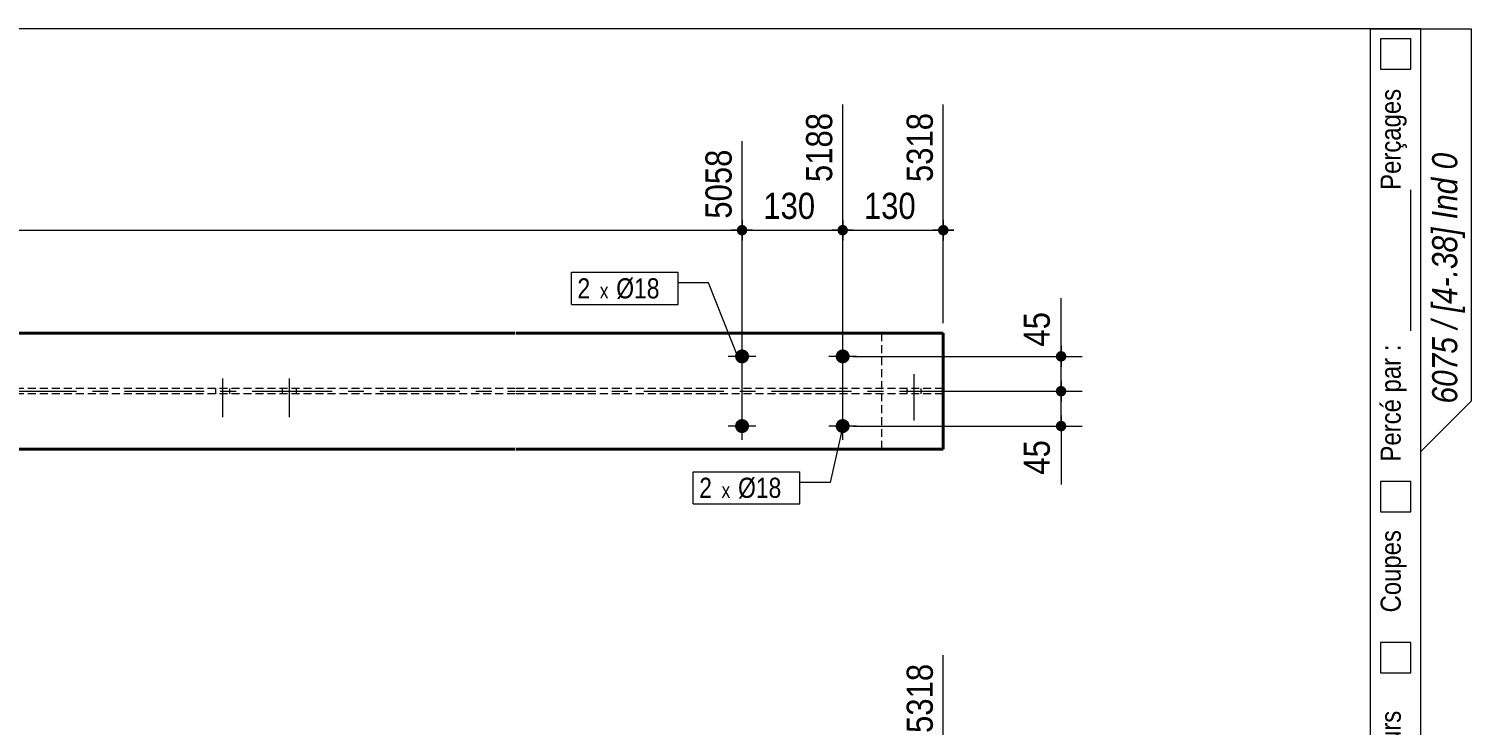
# Model space of a CAD drawing. Header units: millimetres. Extents: x 2 to 287, y 5 to 195.
# Drawn here: x 143.6 to 287, y 125.8 to 195 of the extents above; entities that cross this region are included whole.
import ezdxf

# ---------------------------------------------------------------- set-up
doc = ezdxf.new("R2010")
doc.units = ezdxf.units.MM
for name, pattern in [('AXES', [12.7, 7.9375, -1.5875, 1.5875, -1.5875]), ('CACHE2', [1.190625, 0.79375, -0.396875]), ('INTERROMPUX2', [9.525, 6.35, -3.175])]:
    doc.linetypes.add(name, pattern=pattern)
for name, color, linetype, lineweight in [('Autre type objet', 1, 'Continuous', 0), ('Axe', 1, 'Continuous', 0), ('Boulon', 7, 'Continuous', 0), ('Cache', 7, 'Continuous', 0), ('Cotation', 7, 'Continuous', 0), ('Désignation boulon', 3, 'Continuous', 0), ('Feuille dessin', 5, 'Continuous', 0), ('Piece', 2, 'Continuous', 0)]:
    doc.layers.add(name, color=color, linetype=linetype, lineweight=lineweight)
doc.styles.add('ARIAL', font='ARIAL.TTF')
doc.styles.add('ARIAL_ITALIC', font='ARIALI.TTF')
doc.styles.add('COMIC_SANS_MS', font='COMIC.TTF')

# ---------------------------------------------------------------- blocks, each defined once
blk = doc.blocks.new('*A12')
at = {"layer": 'Boulon', "linetype": 'INTERROMPUX2', "lineweight": 0}
for p, q in [((168.814127, 159.259405), (168.814127, 158.713251)), ((168.814127, 159.259405), (168.814127, 158.713251)), ((169.506435, 160.259305), (169.506435, 156.413151)), ((169.506435, 160.259305), (169.506435, 156.413151)), ((170.198742, 159.259405), (170.198742, 158.713251)), ((170.198742, 159.259405), (170.198742, 158.713251))]:
    blk.add_line(p, q, dxfattribs=at)
blk = doc.blocks.new('*A13')
at = {"layer": 'Boulon', "linetype": 'INTERROMPUX2', "lineweight": 0}
for p, q in [((162.204309, 159.259405), (162.204309, 158.713251)), ((162.204309, 159.259405), (162.204309, 158.713251)), ((162.896617, 160.259305), (162.896617, 156.413152)), ((162.896617, 160.259305), (162.896617, 156.413152)), ((163.588924, 159.259405), (163.588924, 158.713251)), ((163.588924, 159.259405), (163.588924, 158.713251))]:
    blk.add_line(p, q, dxfattribs=at)
blk = doc.blocks.new('*A16')
at = {"layer": 'Boulon'}
for points in [[(214.56, 163.14), (214.6, 163.14), (214.63, 163.13), (214.66, 163.13), (214.7, 163.12), (214.73, 163.11), (214.76, 163.1), (214.79, 163.09), (214.83, 163.07), (214.86, 163.06), (214.89, 163.04), (214.91, 163.02), (214.94, 163), (214.97, 162.98), (214.99, 162.96), (215.02, 162.94), (215.04, 162.91), (215.06, 162.89), (215.09, 162.86), (215.11, 162.83), (215.12, 162.8), (215.14, 162.77), (215.16, 162.74), (215.17, 162.71), (215.18, 162.68), (215.19, 162.65), (215.2, 162.62), (215.21, 162.58), (215.21, 162.55), (215.22, 162.52), (215.22, 162.48), (215.22, 162.45), (215.22, 162.41), (215.22, 162.38), (215.21, 162.35), (215.21, 162.31), (215.2, 162.28), (215.19, 162.25), (215.18, 162.21), (215.17, 162.18), (215.16, 162.15), (215.14, 162.12), (215.12, 162.09), (215.11, 162.06), (215.09, 162.04), (215.06, 162.01), (215.04, 161.98), (215.02, 161.96), (214.99, 161.93), (214.97, 161.91), (214.94, 161.89), (214.91, 161.87), (214.89, 161.85), (214.86, 161.84), (214.83, 161.82), (214.79, 161.81), (214.76, 161.8), (214.73, 161.79), (214.7, 161.78), (214.66, 161.77), (214.63, 161.76), (214.6, 161.76), (214.56, 161.76), (214.53, 161.76), (214.5, 161.76), (214.46, 161.76), (214.43, 161.76), (214.39, 161.77), (214.36, 161.78), (214.33, 161.79), (214.3, 161.8), (214.26, 161.81), (214.23, 161.82), (214.2, 161.84), (214.17, 161.85), (214.14, 161.87), (214.12, 161.89), (214.09, 161.91), (214.06, 161.93), (214.04, 161.96), (214.02, 161.98), (213.99, 162.01), (213.97, 162.04), (213.95, 162.06), (213.94, 162.09), (213.92, 162.12), (213.9, 162.15), (213.89, 162.18), (213.88, 162.21), (213.87, 162.25), (213.86, 162.28), (213.85, 162.31), (213.84, 162.35), (213.84, 162.38), (213.84, 162.41), (213.84, 162.45), (213.84, 162.48), (213.84, 162.52), (213.84, 162.55), (213.85, 162.58), (213.86, 162.62), (213.87, 162.65), (213.88, 162.68), (213.89, 162.71), (213.9, 162.74), (213.92, 162.77), (213.94, 162.8), (213.95, 162.83), (213.97, 162.86), (213.99, 162.89), (214.02, 162.91), (214.04, 162.94), (214.06, 162.96), (214.09, 162.98), (214.12, 163), (214.14, 163.02), (214.17, 163.04), (214.2, 163.06), (214.23, 163.07), (214.26, 163.09), (214.3, 163.1), (214.33, 163.11), (214.36, 163.12), (214.39, 163.13), (214.43, 163.13), (214.46, 163.14), (214.5, 163.14), (214.53, 163.14)], [(224.56, 163.14), (224.6, 163.14), (224.63, 163.13), (224.66, 163.13), (224.7, 163.12), (224.73, 163.11), (224.76, 163.1), (224.79, 163.09), (224.83, 163.07), (224.86, 163.06), (224.89, 163.04), (224.91, 163.02), (224.94, 163), (224.97, 162.98), (224.99, 162.96), (225.02, 162.94), (225.04, 162.91), (225.06, 162.89), (225.09, 162.86), (225.11, 162.83), (225.12, 162.8), (225.14, 162.77), (225.16, 162.74), (225.17, 162.71), (225.18, 162.68), (225.19, 162.65), (225.2, 162.62), (225.21, 162.58), (225.21, 162.55), (225.22, 162.52), (225.22, 162.48), (225.22, 162.45), (225.22, 162.41), (225.22, 162.38), (225.21, 162.35), (225.21, 162.31), (225.2, 162.28), (225.19, 162.25), (225.18, 162.21), (225.17, 162.18), (225.16, 162.15), (225.14, 162.12), (225.12, 162.09), (225.11, 162.06), (225.09, 162.04), (225.06, 162.01), (225.04, 161.98), (225.02, 161.96), (224.99, 161.93), (224.97, 161.91), (224.94, 161.89), (224.91, 161.87), (224.89, 161.85), (224.86, 161.84), (224.83, 161.82), (224.79, 161.81), (224.76, 161.8), (224.73, 161.79), (224.7, 161.78), (224.66, 161.77), (224.63, 161.76), (224.6, 161.76), (224.56, 161.76), (224.53, 161.76), (224.5, 161.76), (224.46, 161.76), (224.43, 161.76), (224.39, 161.77), (224.36, 161.78), (224.33, 161.79), (224.3, 161.8), (224.26, 161.81), (224.23, 161.82), (224.2, 161.84), (224.17, 161.85), (224.14, 161.87), (224.12, 161.89), (224.09, 161.91), (224.06, 161.93), (224.04, 161.96), (224.02, 161.98), (223.99, 162.01), (223.97, 162.04), (223.95, 162.06), (223.94, 162.09), (223.92, 162.12), (223.9, 162.15), (223.89, 162.18), (223.88, 162.21), (223.87, 162.25), (223.86, 162.28), (223.85, 162.31), (223.84, 162.35), (223.84, 162.38), (223.84, 162.41), (223.84, 162.45), (223.84, 162.48), (223.84, 162.52), (223.84, 162.55), (223.85, 162.58), (223.86, 162.62), (223.87, 162.65), (223.88, 162.68), (223.89, 162.71), (223.9, 162.74), (223.92, 162.77), (223.94, 162.8), (223.95, 162.83), (223.97, 162.86), (223.99, 162.89), (224.02, 162.91), (224.04, 162.94), (224.06, 162.96), (224.09, 162.98), (224.12, 163), (224.14, 163.02), (224.17, 163.04), (224.2, 163.06), (224.23, 163.07), (224.26, 163.09), (224.3, 163.1), (224.33, 163.11), (224.36, 163.12), (224.39, 163.13), (224.43, 163.13), (224.46, 163.14), (224.5, 163.14), (224.53, 163.14)]]:
    blk.add_hatch(color=256, dxfattribs=at).paths.add_polyline_path(points, flags=17)
at = {"layer": 'Boulon', "linetype": 'Continuous', "lineweight": 0}
for p, q in [((214.53, 161.06), (214.53, 163.83)), ((224.53, 161.06), (224.53, 163.83)), ((215.91, 162.45), (213.14, 162.45)), ((225.91, 162.45), (223.14, 162.45))]:
    blk.add_line(p, q, dxfattribs=at)
blk = doc.blocks.new('*A18')
at = {"layer": 'Boulon'}
for points in [[(214.56, 156.22), (214.6, 156.21), (214.63, 156.21), (214.66, 156.2), (214.7, 156.2), (214.73, 156.19), (214.76, 156.18), (214.79, 156.16), (214.83, 156.15), (214.86, 156.14), (214.89, 156.12), (214.91, 156.1), (214.94, 156.08), (214.97, 156.06), (214.99, 156.04), (215.02, 156.01), (215.04, 155.99), (215.06, 155.96), (215.09, 155.94), (215.11, 155.91), (215.12, 155.88), (215.14, 155.85), (215.16, 155.82), (215.17, 155.79), (215.18, 155.76), (215.19, 155.73), (215.2, 155.69), (215.21, 155.66), (215.21, 155.63), (215.22, 155.59), (215.22, 155.56), (215.22, 155.52), (215.22, 155.49), (215.22, 155.46), (215.21, 155.42), (215.21, 155.39), (215.2, 155.36), (215.19, 155.32), (215.18, 155.29), (215.17, 155.26), (215.16, 155.23), (215.14, 155.2), (215.12, 155.17), (215.11, 155.14), (215.09, 155.11), (215.06, 155.09), (215.04, 155.06), (215.02, 155.04), (214.99, 155.01), (214.97, 154.99), (214.94, 154.97), (214.91, 154.95), (214.89, 154.93), (214.86, 154.91), (214.83, 154.9), (214.79, 154.89), (214.76, 154.87), (214.73, 154.86), (214.7, 154.85), (214.66, 154.85), (214.63, 154.84), (214.6, 154.84), (214.56, 154.83), (214.53, 154.83), (214.5, 154.83), (214.46, 154.84), (214.43, 154.84), (214.39, 154.85), (214.36, 154.85), (214.33, 154.86), (214.3, 154.87), (214.26, 154.89), (214.23, 154.9), (214.2, 154.91), (214.17, 154.93), (214.14, 154.95), (214.12, 154.97), (214.09, 154.99), (214.06, 155.01), (214.04, 155.04), (214.02, 155.06), (213.99, 155.09), (213.97, 155.11), (213.95, 155.14), (213.94, 155.17), (213.92, 155.2), (213.9, 155.23), (213.89, 155.26), (213.88, 155.29), (213.87, 155.32), (213.86, 155.36), (213.85, 155.39), (213.84, 155.42), (213.84, 155.46), (213.84, 155.49), (213.84, 155.52), (213.84, 155.56), (213.84, 155.59), (213.84, 155.63), (213.85, 155.66), (213.86, 155.69), (213.87, 155.73), (213.88, 155.76), (213.89, 155.79), (213.9, 155.82), (213.92, 155.85), (213.94, 155.88), (213.95, 155.91), (213.97, 155.94), (213.99, 155.96), (214.02, 155.99), (214.04, 156.01), (214.06, 156.04), (214.09, 156.06), (214.12, 156.08), (214.14, 156.1), (214.17, 156.12), (214.2, 156.14), (214.23, 156.15), (214.26, 156.16), (214.3, 156.18), (214.33, 156.19), (214.36, 156.2), (214.39, 156.2), (214.43, 156.21), (214.46, 156.21), (214.5, 156.22), (214.53, 156.22)], [(224.56, 156.22), (224.6, 156.21), (224.63, 156.21), (224.66, 156.2), (224.7, 156.2), (224.73, 156.19), (224.76, 156.18), (224.79, 156.16), (224.83, 156.15), (224.86, 156.14), (224.89, 156.12), (224.91, 156.1), (224.94, 156.08), (224.97, 156.06), (224.99, 156.04), (225.02, 156.01), (225.04, 155.99), (225.06, 155.96), (225.09, 155.94), (225.11, 155.91), (225.12, 155.88), (225.14, 155.85), (225.16, 155.82), (225.17, 155.79), (225.18, 155.76), (225.19, 155.73), (225.2, 155.69), (225.21, 155.66), (225.21, 155.63), (225.22, 155.59), (225.22, 155.56), (225.22, 155.52), (225.22, 155.49), (225.22, 155.46), (225.21, 155.42), (225.21, 155.39), (225.2, 155.36), (225.19, 155.32), (225.18, 155.29), (225.17, 155.26), (225.16, 155.23), (225.14, 155.2), (225.12, 155.17), (225.11, 155.14), (225.09, 155.11), (225.06, 155.09), (225.04, 155.06), (225.02, 155.04), (224.99, 155.01), (224.97, 154.99), (224.94, 154.97), (224.91, 154.95), (224.89, 154.93), (224.86, 154.91), (224.83, 154.9), (224.79, 154.89), (224.76, 154.87), (224.73, 154.86), (224.7, 154.85), (224.66, 154.85), (224.63, 154.84), (224.6, 154.84), (224.56, 154.83), (224.53, 154.83), (224.5, 154.83), (224.46, 154.84), (224.43, 154.84), (224.39, 154.85), (224.36, 154.85), (224.33, 154.86), (224.3, 154.87), (224.26, 154.89), (224.23, 154.9), (224.2, 154.91), (224.17, 154.93), (224.14, 154.95), (224.12, 154.97), (224.09, 154.99), (224.06, 155.01), (224.04, 155.04), (224.02, 155.06), (223.99, 155.09), (223.97, 155.11), (223.95, 155.14), (223.94, 155.17), (223.92, 155.2), (223.9, 155.23), (223.89, 155.26), (223.88, 155.29), (223.87, 155.32), (223.86, 155.36), (223.85, 155.39), (223.84, 155.42), (223.84, 155.46), (223.84, 155.49), (223.84, 155.52), (223.84, 155.56), (223.84, 155.59), (223.84, 155.63), (223.85, 155.66), (223.86, 155.69), (223.87, 155.73), (223.88, 155.76), (223.89, 155.79), (223.9, 155.82), (223.92, 155.85), (223.94, 155.88), (223.95, 155.91), (223.97, 155.94), (223.99, 155.96), (224.02, 155.99), (224.04, 156.01), (224.06, 156.04), (224.09, 156.06), (224.12, 156.08), (224.14, 156.1), (224.17, 156.12), (224.2, 156.14), (224.23, 156.15), (224.26, 156.16), (224.3, 156.18), (224.33, 156.19), (224.36, 156.2), (224.39, 156.2), (224.43, 156.21), (224.46, 156.21), (224.5, 156.22), (224.53, 156.22)]]:
    blk.add_hatch(color=256, dxfattribs=at).paths.add_polyline_path(points, flags=17)
at = {"layer": 'Boulon', "linetype": 'Continuous', "lineweight": 0}
for p, q in [((214.53, 154.14), (214.53, 156.91)), ((224.53, 154.14), (224.53, 156.91)), ((215.91, 155.52), (213.14, 155.52)), ((225.91, 155.52), (223.14, 155.52))]:
    blk.add_line(p, q, dxfattribs=at)
blk = doc.blocks.new('*A20')
at = {"layer": 'Boulon', "linetype": 'INTERROMPUX2', "lineweight": 0}
for p, q in [((231.606682, 160.678636), (231.606682, 156.063251)), ((231.606682, 160.678636), (231.606682, 156.063251)), ((231.606682, 160.678636), (231.606682, 156.063251)), ((230.914374, 159.259405), (230.914374, 158.713251)), ((230.914374, 159.259405), (230.914374, 158.713251)), ((230.914374, 159.259405), (230.914374, 158.713251)), ((232.298989, 159.259405), (232.298989, 158.713251)), ((232.298989, 159.259405), (232.298989, 158.713251)), ((232.298989, 159.259405), (232.298989, 158.713251))]:
    blk.add_line(p, q, dxfattribs=at)
blk = doc.blocks.new('*A22')
at = {"layer": 'Axe', "color": 1, "linetype": 'AXES', "lineweight": 15}
for p, q in [((140.435078, 158.986328), (191.967973, 158.986328)), ((192.067973, 158.986328), (244.529636, 158.986328))]:
    blk.add_line(p, q, dxfattribs=at)
at = {"layer": 'Cache', "color": 7, "linetype": 'CACHE2', "lineweight": 20}
for p, q in [((228.37579, 164.755559), (228.37579, 153.217098)), ((191.967973, 159.259405), (140.435078, 159.259405)), ((234.529636, 159.259405), (192.067973, 159.259405)), ((191.967973, 158.713251), (140.435078, 158.713251)), ((234.529636, 158.713251), (192.067973, 158.713251))]:
    blk.add_line(p, q, dxfattribs=at)
at = {"layer": 'Piece', "color": 2, "linetype": 'Continuous', "lineweight": 40}
for p, q in [((191.967973, 164.755559), (140.435078, 164.755559)), ((234.529636, 164.755559), (192.067973, 164.755559)), ((234.529636, 164.755559), (234.529636, 153.217098)), ((140.435078, 153.217098), (191.967973, 153.217098)), ((192.067973, 153.217098), (234.529636, 153.217098))]:
    blk.add_line(p, q, dxfattribs=at)
blk = doc.blocks.new('*A23')
at = {"layer": 'Feuille dessin', "linetype": 'Continuous', "lineweight": 0}
for p, q in [((282, 195), (5, 195)), ((282, 5), (282, 195))]:
    blk.add_line(p, q, dxfattribs=at)
blk = doc.blocks.new('*A24')
at = {"layer": 'Autre type objet', "linetype": 'Continuous', "lineweight": 0}
for p, q in [((277, 42), (277, 195)), ((277, 195), (287, 195)), ((282, 42), (282, 195)), ((287, 195), (287, 158)), ((278, 194), (278, 191)), ((281, 194), (278, 194)), ((281, 191), (281, 194)), ((278, 191), (281, 191)), ((281, 165), (281, 179)), ((287, 158), (282, 153)), ((278, 150), (278, 147)), ((281, 150), (278, 150)), ((281, 147), (281, 150)), ((278, 147), (281, 147)), ((278, 134), (278, 131)), ((281, 134), (278, 134)), ((281, 131), (281, 134)), ((278, 131), (281, 131)), ((281, 102), (281, 115)), ((277, 42), (282, 42))]:
    blk.add_line(p, q, dxfattribs=at)
at = {"layer": 'Autre type objet', "width": 0.85}
for s, height, style, p in [('Perçages', 2, 'ARIAL', (280, 179)), ('6075 / [4-.38] Ind 0', 2.5, 'ARIAL_ITALIC', (285.619109, 157.760245)), ('Percé par :', 2, 'ARIAL', (280, 152)), ('Coupes', 2, 'ARIAL', (280, 137)), ('Longueurs', 2, 'ARIAL', (280, 116)), ('Débité par :', 2, 'ARIAL', (280, 89)), ('CONTROLE FABRICATION', 2.5, 'ARIAL', (281, 44))]:
    blk.add_text(s, height=height, rotation=90, dxfattribs=dict(at, style=style)).set_placement(p)
blk = doc.blocks.new('*A52')
at = {"layer": 'Cotation'}
for points in [[(231.58, 110.89), (231.56, 110.89), (231.53, 110.89), (231.51, 110.89), (231.48, 110.9), (231.46, 110.91), (231.43, 110.92), (231.41, 110.92), (231.38, 110.93), (231.36, 110.95), (231.34, 110.96), (231.32, 110.97), (231.3, 110.99), (231.28, 111), (231.26, 111.02), (231.24, 111.04), (231.22, 111.06), (231.2, 111.07), (231.19, 111.09), (231.17, 111.12), (231.16, 111.14), (231.15, 111.16), (231.14, 111.18), (231.13, 111.21), (231.12, 111.23), (231.11, 111.25), (231.1, 111.28), (231.1, 111.3), (231.09, 111.33), (231.09, 111.35), (231.09, 111.38), (231.09, 111.4), (231.09, 111.43), (231.09, 111.46), (231.09, 111.48), (231.1, 111.51), (231.1, 111.53), (231.11, 111.56), (231.12, 111.58), (231.13, 111.6), (231.14, 111.63), (231.15, 111.65), (231.16, 111.67), (231.17, 111.69), (231.19, 111.71), (231.2, 111.73), (231.22, 111.75), (231.24, 111.77), (231.26, 111.79), (231.28, 111.81), (231.3, 111.82), (231.32, 111.84), (231.34, 111.85), (231.36, 111.86), (231.38, 111.87), (231.41, 111.89), (231.43, 111.89), (231.46, 111.9), (231.48, 111.91), (231.51, 111.91), (231.53, 111.92), (231.56, 111.92), (231.58, 111.92), (231.61, 111.92), (231.63, 111.92), (231.66, 111.92), (231.68, 111.92), (231.71, 111.91), (231.73, 111.91), (231.76, 111.9), (231.78, 111.89), (231.81, 111.89), (231.83, 111.87), (231.85, 111.86), (231.87, 111.85), (231.9, 111.84), (231.92, 111.82), (231.94, 111.81), (231.96, 111.79), (231.97, 111.77), (231.99, 111.75), (232.01, 111.73), (232.02, 111.71), (232.04, 111.69), (232.05, 111.67), (232.07, 111.65), (232.08, 111.63), (232.09, 111.6), (232.1, 111.58), (232.1, 111.56), (232.11, 111.53), (232.12, 111.51), (232.12, 111.48), (232.12, 111.46), (232.13, 111.43), (232.13, 111.4), (232.13, 111.38), (232.12, 111.35), (232.12, 111.33), (232.12, 111.3), (232.11, 111.28), (232.1, 111.25), (232.1, 111.23), (232.09, 111.21), (232.08, 111.18), (232.07, 111.16), (232.05, 111.14), (232.04, 111.12), (232.02, 111.09), (232.01, 111.07), (231.99, 111.06), (231.97, 111.04), (231.96, 111.02), (231.94, 111), (231.92, 110.99), (231.9, 110.97), (231.87, 110.96), (231.85, 110.95), (231.83, 110.93), (231.81, 110.92), (231.78, 110.92), (231.76, 110.91), (231.73, 110.9), (231.71, 110.89), (231.68, 110.89), (231.66, 110.89), (231.63, 110.89), (231.61, 110.88)], [(234.5, 110.89), (234.48, 110.89), (234.45, 110.89), (234.43, 110.89), (234.4, 110.9), (234.38, 110.91), (234.35, 110.92), (234.33, 110.92), (234.31, 110.93), (234.28, 110.95), (234.26, 110.96), (234.24, 110.97), (234.22, 110.99), (234.2, 111), (234.18, 111.02), (234.16, 111.04), (234.14, 111.06), (234.13, 111.07), (234.11, 111.09), (234.1, 111.12), (234.08, 111.14), (234.07, 111.16), (234.06, 111.18), (234.05, 111.21), (234.04, 111.23), (234.03, 111.25), (234.03, 111.28), (234.02, 111.3), (234.02, 111.33), (234.01, 111.35), (234.01, 111.38), (234.01, 111.4), (234.01, 111.43), (234.01, 111.46), (234.02, 111.48), (234.02, 111.51), (234.03, 111.53), (234.03, 111.56), (234.04, 111.58), (234.05, 111.6), (234.06, 111.63), (234.07, 111.65), (234.08, 111.67), (234.1, 111.69), (234.11, 111.71), (234.13, 111.73), (234.14, 111.75), (234.16, 111.77), (234.18, 111.79), (234.2, 111.81), (234.22, 111.82), (234.24, 111.84), (234.26, 111.85), (234.28, 111.86), (234.31, 111.87), (234.33, 111.89), (234.35, 111.89), (234.38, 111.9), (234.4, 111.91), (234.43, 111.91), (234.45, 111.92), (234.48, 111.92), (234.5, 111.92), (234.53, 111.92), (234.56, 111.92), (234.58, 111.92), (234.61, 111.92), (234.63, 111.91), (234.66, 111.91), (234.68, 111.9), (234.7, 111.89), (234.73, 111.89), (234.75, 111.87), (234.77, 111.86), (234.8, 111.85), (234.82, 111.84), (234.84, 111.82), (234.86, 111.81), (234.88, 111.79), (234.9, 111.77), (234.91, 111.75), (234.93, 111.73), (234.95, 111.71), (234.96, 111.69), (234.98, 111.67), (234.99, 111.65), (235, 111.63), (235.01, 111.6), (235.02, 111.58), (235.03, 111.56), (235.03, 111.53), (235.04, 111.51), (235.04, 111.48), (235.05, 111.46), (235.05, 111.43), (235.05, 111.4), (235.05, 111.38), (235.05, 111.35), (235.04, 111.33), (235.04, 111.3), (235.03, 111.28), (235.03, 111.25), (235.02, 111.23), (235.01, 111.21), (235, 111.18), (234.99, 111.16), (234.98, 111.14), (234.96, 111.12), (234.95, 111.09), (234.93, 111.07), (234.91, 111.06), (234.9, 111.04), (234.88, 111.02), (234.86, 111), (234.84, 110.99), (234.82, 110.97), (234.8, 110.96), (234.77, 110.95), (234.75, 110.93), (234.73, 110.92), (234.7, 110.92), (234.68, 110.91), (234.66, 110.9), (234.63, 110.89), (234.61, 110.89), (234.58, 110.89), (234.56, 110.89), (234.53, 110.88)]]:
    blk.add_hatch(color=256, dxfattribs=at).paths.add_polyline_path(points, flags=17)
at = {"layer": 'Cotation', "linetype": 'Continuous', "lineweight": 0}
for p, q in [((234.53, 92.93), (234.53, 132.74)), ((231.61, 105.52), (231.61, 123.9)), ((231.61, 112.44), (231.61, 110.36)), ((234.53, 112.44), (234.53, 110.36)), ((232.65, 111.4), (230.57, 111.4)), ((231.61, 111.4), (230.57, 111.4)), ((231.61, 111.4), (234.53, 111.4)), ((235.57, 111.4), (233.49, 111.4)), ((234.53, 111.4), (235.57, 111.4)), ((231.61, 90.24), (231.61, 101.88))]:
    blk.add_line(p, q, dxfattribs=at)
at = {"layer": 'Cotation'}
for p in [(231.61, 111.4), (234.53, 111.4)]:
    blk.add_point(p, dxfattribs=at)
at = {"layer": 'Cotation', "style": 'ARIAL', "width": 0.85}
blk.add_text('5318', height=2.6, rotation=90.0002, dxfattribs=at).set_placement((233.49, 125.02))
blk.add_text('38', height=2.6, dxfattribs=at).set_placement((231.14, 112.52))
blk = doc.blocks.new('*A62')
at = {"layer": 'Cotation'}
for points in [[(246.21, 158.47), (246.19, 158.47), (246.16, 158.47), (246.14, 158.48), (246.11, 158.48), (246.09, 158.49), (246.06, 158.5), (246.04, 158.51), (246.02, 158.52), (245.99, 158.53), (245.97, 158.54), (245.95, 158.55), (245.93, 158.57), (245.91, 158.58), (245.89, 158.6), (245.87, 158.62), (245.85, 158.64), (245.84, 158.66), (245.82, 158.68), (245.81, 158.7), (245.79, 158.72), (245.78, 158.74), (245.77, 158.76), (245.76, 158.79), (245.75, 158.81), (245.74, 158.84), (245.74, 158.86), (245.73, 158.88), (245.73, 158.91), (245.72, 158.94), (245.72, 158.96), (245.72, 158.99), (245.72, 159.01), (245.72, 159.04), (245.73, 159.06), (245.73, 159.09), (245.74, 159.11), (245.74, 159.14), (245.75, 159.16), (245.76, 159.19), (245.77, 159.21), (245.78, 159.23), (245.79, 159.25), (245.81, 159.28), (245.82, 159.3), (245.84, 159.32), (245.85, 159.34), (245.87, 159.35), (245.89, 159.37), (245.91, 159.39), (245.93, 159.4), (245.95, 159.42), (245.97, 159.43), (245.99, 159.44), (246.02, 159.46), (246.04, 159.47), (246.06, 159.48), (246.09, 159.48), (246.11, 159.49), (246.14, 159.5), (246.16, 159.5), (246.19, 159.5), (246.21, 159.51), (246.24, 159.51), (246.27, 159.51), (246.29, 159.5), (246.32, 159.5), (246.34, 159.5), (246.37, 159.49), (246.39, 159.48), (246.42, 159.48), (246.44, 159.47), (246.46, 159.46), (246.49, 159.44), (246.51, 159.43), (246.53, 159.42), (246.55, 159.4), (246.57, 159.39), (246.59, 159.37), (246.61, 159.35), (246.63, 159.34), (246.64, 159.32), (246.66, 159.3), (246.67, 159.28), (246.69, 159.25), (246.7, 159.23), (246.71, 159.21), (246.72, 159.19), (246.73, 159.16), (246.74, 159.14), (246.74, 159.11), (246.75, 159.09), (246.75, 159.06), (246.76, 159.04), (246.76, 159.01), (246.76, 158.99), (246.76, 158.96), (246.76, 158.94), (246.75, 158.91), (246.75, 158.88), (246.74, 158.86), (246.74, 158.84), (246.73, 158.81), (246.72, 158.79), (246.71, 158.76), (246.7, 158.74), (246.69, 158.72), (246.67, 158.7), (246.66, 158.68), (246.64, 158.66), (246.63, 158.64), (246.61, 158.62), (246.59, 158.6), (246.57, 158.58), (246.55, 158.57), (246.53, 158.55), (246.51, 158.54), (246.49, 158.53), (246.46, 158.52), (246.44, 158.51), (246.42, 158.5), (246.39, 158.49), (246.37, 158.48), (246.34, 158.48), (246.32, 158.47), (246.29, 158.47), (246.27, 158.47), (246.24, 158.47)], [(246.21, 155.01), (246.19, 155.01), (246.16, 155.01), (246.14, 155.01), (246.11, 155.02), (246.09, 155.03), (246.06, 155.04), (246.04, 155.04), (246.02, 155.05), (245.99, 155.07), (245.97, 155.08), (245.95, 155.09), (245.93, 155.11), (245.91, 155.12), (245.89, 155.14), (245.87, 155.16), (245.85, 155.18), (245.84, 155.19), (245.82, 155.22), (245.81, 155.24), (245.79, 155.26), (245.78, 155.28), (245.77, 155.3), (245.76, 155.33), (245.75, 155.35), (245.74, 155.37), (245.74, 155.4), (245.73, 155.42), (245.73, 155.45), (245.72, 155.47), (245.72, 155.5), (245.72, 155.52), (245.72, 155.55), (245.72, 155.58), (245.73, 155.6), (245.73, 155.63), (245.74, 155.65), (245.74, 155.68), (245.75, 155.7), (245.76, 155.72), (245.77, 155.75), (245.78, 155.77), (245.79, 155.79), (245.81, 155.81), (245.82, 155.83), (245.84, 155.85), (245.85, 155.87), (245.87, 155.89), (245.89, 155.91), (245.91, 155.93), (245.93, 155.94), (245.95, 155.96), (245.97, 155.97), (245.99, 155.98), (246.02, 155.99), (246.04, 156.01), (246.06, 156.01), (246.09, 156.02), (246.11, 156.03), (246.14, 156.03), (246.16, 156.04), (246.19, 156.04), (246.21, 156.04), (246.24, 156.04), (246.27, 156.04), (246.29, 156.04), (246.32, 156.04), (246.34, 156.03), (246.37, 156.03), (246.39, 156.02), (246.42, 156.01), (246.44, 156.01), (246.46, 155.99), (246.49, 155.98), (246.51, 155.97), (246.53, 155.96), (246.55, 155.94), (246.57, 155.93), (246.59, 155.91), (246.61, 155.89), (246.63, 155.87), (246.64, 155.85), (246.66, 155.83), (246.67, 155.81), (246.69, 155.79), (246.7, 155.77), (246.71, 155.75), (246.72, 155.72), (246.73, 155.7), (246.74, 155.68), (246.74, 155.65), (246.75, 155.63), (246.75, 155.6), (246.76, 155.58), (246.76, 155.55), (246.76, 155.52), (246.76, 155.5), (246.76, 155.47), (246.75, 155.45), (246.75, 155.42), (246.74, 155.4), (246.74, 155.37), (246.73, 155.35), (246.72, 155.33), (246.71, 155.3), (246.7, 155.28), (246.69, 155.26), (246.67, 155.24), (246.66, 155.22), (246.64, 155.19), (246.63, 155.18), (246.61, 155.16), (246.59, 155.14), (246.57, 155.12), (246.55, 155.11), (246.53, 155.09), (246.51, 155.08), (246.49, 155.07), (246.46, 155.05), (246.44, 155.04), (246.42, 155.04), (246.39, 155.03), (246.37, 155.02), (246.34, 155.01), (246.32, 155.01), (246.29, 155.01), (246.27, 155.01), (246.24, 155)]]:
    blk.add_hatch(color=256, dxfattribs=at).paths.add_polyline_path(points, flags=17)
at = {"layer": 'Cotation', "linetype": 'Continuous', "lineweight": 0}
for p, q in [((246.24, 160.03), (246.24, 157.95)), ((246.24, 158.99), (246.24, 160.03)), ((235.53, 158.99), (248.32, 158.99)), ((245.2, 158.99), (247.28, 158.99)), ((246.24, 155.52), (246.24, 158.99)), ((246.24, 156.56), (246.24, 154.48)), ((225.53, 155.52), (248.32, 155.52)), ((245.2, 155.52), (247.28, 155.52)), ((246.24, 155.52), (246.24, 149.72)), ((246.24, 155.52), (246.24, 149.72))]:
    blk.add_line(p, q, dxfattribs=at)
at = {"layer": 'Cotation'}
for p in [(246.24, 158.99), (246.24, 155.52)]:
    blk.add_point(p, dxfattribs=at)
at = {"layer": 'Cotation', "style": 'ARIAL', "width": 0.85}
blk.add_text('45', height=2.6, rotation=90.0002, dxfattribs=at).set_placement((245.12, 150.69))
blk = doc.blocks.new('*A63')
at = {"layer": 'Cotation'}
for points in [[(246.21, 161.93), (246.19, 161.93), (246.16, 161.93), (246.14, 161.94), (246.11, 161.94), (246.09, 161.95), (246.06, 161.96), (246.04, 161.97), (246.02, 161.98), (245.99, 161.99), (245.97, 162), (245.95, 162.02), (245.93, 162.03), (245.91, 162.05), (245.89, 162.06), (245.87, 162.08), (245.85, 162.1), (245.84, 162.12), (245.82, 162.14), (245.81, 162.16), (245.79, 162.18), (245.78, 162.2), (245.77, 162.23), (245.76, 162.25), (245.75, 162.27), (245.74, 162.3), (245.74, 162.32), (245.73, 162.35), (245.73, 162.37), (245.72, 162.4), (245.72, 162.42), (245.72, 162.45), (245.72, 162.47), (245.72, 162.5), (245.73, 162.52), (245.73, 162.55), (245.74, 162.57), (245.74, 162.6), (245.75, 162.62), (245.76, 162.65), (245.77, 162.67), (245.78, 162.69), (245.79, 162.72), (245.81, 162.74), (245.82, 162.76), (245.84, 162.78), (245.85, 162.8), (245.87, 162.82), (245.89, 162.83), (245.91, 162.85), (245.93, 162.87), (245.95, 162.88), (245.97, 162.89), (245.99, 162.91), (246.02, 162.92), (246.04, 162.93), (246.06, 162.94), (246.09, 162.95), (246.11, 162.95), (246.14, 162.96), (246.16, 162.96), (246.19, 162.97), (246.21, 162.97), (246.24, 162.97), (246.27, 162.97), (246.29, 162.97), (246.32, 162.96), (246.34, 162.96), (246.37, 162.95), (246.39, 162.95), (246.42, 162.94), (246.44, 162.93), (246.46, 162.92), (246.49, 162.91), (246.51, 162.89), (246.53, 162.88), (246.55, 162.87), (246.57, 162.85), (246.59, 162.83), (246.61, 162.82), (246.63, 162.8), (246.64, 162.78), (246.66, 162.76), (246.67, 162.74), (246.69, 162.72), (246.7, 162.69), (246.71, 162.67), (246.72, 162.65), (246.73, 162.62), (246.74, 162.6), (246.74, 162.57), (246.75, 162.55), (246.75, 162.52), (246.76, 162.5), (246.76, 162.47), (246.76, 162.45), (246.76, 162.42), (246.76, 162.4), (246.75, 162.37), (246.75, 162.35), (246.74, 162.32), (246.74, 162.3), (246.73, 162.27), (246.72, 162.25), (246.71, 162.23), (246.7, 162.2), (246.69, 162.18), (246.67, 162.16), (246.66, 162.14), (246.64, 162.12), (246.63, 162.1), (246.61, 162.08), (246.59, 162.06), (246.57, 162.05), (246.55, 162.03), (246.53, 162.02), (246.51, 162), (246.49, 161.99), (246.46, 161.98), (246.44, 161.97), (246.42, 161.96), (246.39, 161.95), (246.37, 161.94), (246.34, 161.94), (246.32, 161.93), (246.29, 161.93), (246.27, 161.93), (246.24, 161.93)], [(246.21, 158.47), (246.19, 158.47), (246.16, 158.47), (246.14, 158.48), (246.11, 158.48), (246.09, 158.49), (246.06, 158.5), (246.04, 158.51), (246.02, 158.52), (245.99, 158.53), (245.97, 158.54), (245.95, 158.55), (245.93, 158.57), (245.91, 158.58), (245.89, 158.6), (245.87, 158.62), (245.85, 158.64), (245.84, 158.66), (245.82, 158.68), (245.81, 158.7), (245.79, 158.72), (245.78, 158.74), (245.77, 158.76), (245.76, 158.79), (245.75, 158.81), (245.74, 158.84), (245.74, 158.86), (245.73, 158.88), (245.73, 158.91), (245.72, 158.94), (245.72, 158.96), (245.72, 158.99), (245.72, 159.01), (245.72, 159.04), (245.73, 159.06), (245.73, 159.09), (245.74, 159.11), (245.74, 159.14), (245.75, 159.16), (245.76, 159.19), (245.77, 159.21), (245.78, 159.23), (245.79, 159.25), (245.81, 159.28), (245.82, 159.3), (245.84, 159.32), (245.85, 159.34), (245.87, 159.35), (245.89, 159.37), (245.91, 159.39), (245.93, 159.4), (245.95, 159.42), (245.97, 159.43), (245.99, 159.44), (246.02, 159.46), (246.04, 159.47), (246.06, 159.48), (246.09, 159.48), (246.11, 159.49), (246.14, 159.5), (246.16, 159.5), (246.19, 159.5), (246.21, 159.51), (246.24, 159.51), (246.27, 159.51), (246.29, 159.5), (246.32, 159.5), (246.34, 159.5), (246.37, 159.49), (246.39, 159.48), (246.42, 159.48), (246.44, 159.47), (246.46, 159.46), (246.49, 159.44), (246.51, 159.43), (246.53, 159.42), (246.55, 159.4), (246.57, 159.39), (246.59, 159.37), (246.61, 159.35), (246.63, 159.34), (246.64, 159.32), (246.66, 159.3), (246.67, 159.28), (246.69, 159.25), (246.7, 159.23), (246.71, 159.21), (246.72, 159.19), (246.73, 159.16), (246.74, 159.14), (246.74, 159.11), (246.75, 159.09), (246.75, 159.06), (246.76, 159.04), (246.76, 159.01), (246.76, 158.99), (246.76, 158.96), (246.76, 158.94), (246.75, 158.91), (246.75, 158.88), (246.74, 158.86), (246.74, 158.84), (246.73, 158.81), (246.72, 158.79), (246.71, 158.76), (246.7, 158.74), (246.69, 158.72), (246.67, 158.7), (246.66, 158.68), (246.64, 158.66), (246.63, 158.64), (246.61, 158.62), (246.59, 158.6), (246.57, 158.58), (246.55, 158.57), (246.53, 158.55), (246.51, 158.54), (246.49, 158.53), (246.46, 158.52), (246.44, 158.51), (246.42, 158.5), (246.39, 158.49), (246.37, 158.48), (246.34, 158.48), (246.32, 158.47), (246.29, 158.47), (246.27, 158.47), (246.24, 158.47)]]:
    blk.add_hatch(color=256, dxfattribs=at).paths.add_polyline_path(points, flags=17)
at = {"layer": 'Cotation', "linetype": 'Continuous', "lineweight": 0}
for p, q in [((246.24, 162.45), (246.24, 168.25)), ((246.24, 162.45), (246.24, 168.25)), ((246.24, 163.49), (246.24, 161.41)), ((225.53, 162.45), (248.32, 162.45)), ((245.2, 162.45), (247.28, 162.45)), ((246.24, 158.99), (246.24, 162.45)), ((246.24, 160.03), (246.24, 157.95)), ((235.53, 158.99), (248.32, 158.99)), ((245.2, 158.99), (247.28, 158.99)), ((246.24, 158.99), (246.24, 157.95))]:
    blk.add_line(p, q, dxfattribs=at)
at = {"layer": 'Cotation'}
for p in [(246.24, 162.45), (246.24, 158.99)]:
    blk.add_point(p, dxfattribs=at)
at = {"layer": 'Cotation', "style": 'ARIAL', "width": 0.85}
blk.add_text('45', height=2.6, rotation=90.0002, dxfattribs=at).set_placement((245.12, 163.42))
blk = doc.blocks.new('*A66')
at = {"layer": 'Cotation'}
blk.add_hatch(color=256, dxfattribs=at).paths.add_polyline_path([(214.5, 174.47), (214.48, 174.47), (214.45, 174.47), (214.43, 174.48), (214.4, 174.48), (214.38, 174.49), (214.35, 174.5), (214.33, 174.51), (214.31, 174.52), (214.28, 174.53), (214.26, 174.54), (214.24, 174.55), (214.22, 174.57), (214.2, 174.58), (214.18, 174.6), (214.16, 174.62), (214.14, 174.64), (214.13, 174.66), (214.11, 174.68), (214.1, 174.7), (214.08, 174.72), (214.07, 174.74), (214.06, 174.76), (214.05, 174.79), (214.04, 174.81), (214.03, 174.84), (214.03, 174.86), (214.02, 174.88), (214.02, 174.91), (214.01, 174.94), (214.01, 174.96), (214.01, 174.99), (214.01, 175.01), (214.01, 175.04), (214.02, 175.06), (214.02, 175.09), (214.03, 175.11), (214.03, 175.14), (214.04, 175.16), (214.05, 175.19), (214.06, 175.21), (214.07, 175.23), (214.08, 175.25), (214.1, 175.28), (214.11, 175.3), (214.13, 175.32), (214.14, 175.34), (214.16, 175.35), (214.18, 175.37), (214.2, 175.39), (214.22, 175.4), (214.24, 175.42), (214.26, 175.43), (214.28, 175.44), (214.31, 175.46), (214.33, 175.47), (214.35, 175.48), (214.38, 175.48), (214.4, 175.49), (214.43, 175.5), (214.45, 175.5), (214.48, 175.5), (214.5, 175.51), (214.53, 175.51), (214.56, 175.51), (214.58, 175.5), (214.61, 175.5), (214.63, 175.5), (214.66, 175.49), (214.68, 175.48), (214.7, 175.48), (214.73, 175.47), (214.75, 175.46), (214.77, 175.44), (214.8, 175.43), (214.82, 175.42), (214.84, 175.4), (214.86, 175.39), (214.88, 175.37), (214.9, 175.35), (214.91, 175.34), (214.93, 175.32), (214.95, 175.3), (214.96, 175.28), (214.98, 175.25), (214.99, 175.23), (215, 175.21), (215.01, 175.19), (215.02, 175.16), (215.03, 175.14), (215.03, 175.11), (215.04, 175.09), (215.04, 175.06), (215.05, 175.04), (215.05, 175.01), (215.05, 174.99), (215.05, 174.96), (215.05, 174.94), (215.04, 174.91), (215.04, 174.88), (215.03, 174.86), (215.03, 174.84), (215.02, 174.81), (215.01, 174.79), (215, 174.76), (214.99, 174.74), (214.98, 174.72), (214.96, 174.7), (214.95, 174.68), (214.93, 174.66), (214.91, 174.64), (214.9, 174.62), (214.88, 174.6), (214.86, 174.58), (214.84, 174.57), (214.82, 174.55), (214.8, 174.54), (214.77, 174.53), (214.75, 174.52), (214.73, 174.51), (214.7, 174.5), (214.68, 174.49), (214.66, 174.48), (214.63, 174.48), (214.61, 174.47), (214.58, 174.47), (214.56, 174.47), (214.53, 174.47)], flags=17)
at = {"layer": 'Cotation', "linetype": 'Continuous', "lineweight": 0}
for p, q in [((214.53, 156.52), (214.53, 183.84)), ((66.24, 174.99), (214.53, 174.99)), ((215.57, 174.99), (213.49, 174.99)), ((214.53, 176.03), (214.53, 173.95)), ((214.53, 174.99), (215.57, 174.99))]:
    blk.add_line(p, q, dxfattribs=at)
at = {"layer": 'Cotation'}
blk.add_point((214.53, 174.99), dxfattribs=at)
at = {"layer": 'Cotation', "style": 'ARIAL', "width": 0.85}
blk.add_text('5058', height=2.6, rotation=90.0002, dxfattribs=at).set_placement((213.49, 176.13))
blk = doc.blocks.new('*A67')
at = {"layer": 'Cotation'}
for points in [[(214.5, 174.47), (214.48, 174.47), (214.45, 174.47), (214.43, 174.48), (214.4, 174.48), (214.38, 174.49), (214.35, 174.5), (214.33, 174.51), (214.31, 174.52), (214.28, 174.53), (214.26, 174.54), (214.24, 174.55), (214.22, 174.57), (214.2, 174.58), (214.18, 174.6), (214.16, 174.62), (214.14, 174.64), (214.13, 174.66), (214.11, 174.68), (214.1, 174.7), (214.08, 174.72), (214.07, 174.74), (214.06, 174.76), (214.05, 174.79), (214.04, 174.81), (214.03, 174.84), (214.03, 174.86), (214.02, 174.88), (214.02, 174.91), (214.01, 174.94), (214.01, 174.96), (214.01, 174.99), (214.01, 175.01), (214.01, 175.04), (214.02, 175.06), (214.02, 175.09), (214.03, 175.11), (214.03, 175.14), (214.04, 175.16), (214.05, 175.19), (214.06, 175.21), (214.07, 175.23), (214.08, 175.25), (214.1, 175.28), (214.11, 175.3), (214.13, 175.32), (214.14, 175.34), (214.16, 175.35), (214.18, 175.37), (214.2, 175.39), (214.22, 175.4), (214.24, 175.42), (214.26, 175.43), (214.28, 175.44), (214.31, 175.46), (214.33, 175.47), (214.35, 175.48), (214.38, 175.48), (214.4, 175.49), (214.43, 175.5), (214.45, 175.5), (214.48, 175.5), (214.5, 175.51), (214.53, 175.51), (214.56, 175.51), (214.58, 175.5), (214.61, 175.5), (214.63, 175.5), (214.66, 175.49), (214.68, 175.48), (214.7, 175.48), (214.73, 175.47), (214.75, 175.46), (214.77, 175.44), (214.8, 175.43), (214.82, 175.42), (214.84, 175.4), (214.86, 175.39), (214.88, 175.37), (214.9, 175.35), (214.91, 175.34), (214.93, 175.32), (214.95, 175.3), (214.96, 175.28), (214.98, 175.25), (214.99, 175.23), (215, 175.21), (215.01, 175.19), (215.02, 175.16), (215.03, 175.14), (215.03, 175.11), (215.04, 175.09), (215.04, 175.06), (215.05, 175.04), (215.05, 175.01), (215.05, 174.99), (215.05, 174.96), (215.05, 174.94), (215.04, 174.91), (215.04, 174.88), (215.03, 174.86), (215.03, 174.84), (215.02, 174.81), (215.01, 174.79), (215, 174.76), (214.99, 174.74), (214.98, 174.72), (214.96, 174.7), (214.95, 174.68), (214.93, 174.66), (214.91, 174.64), (214.9, 174.62), (214.88, 174.6), (214.86, 174.58), (214.84, 174.57), (214.82, 174.55), (214.8, 174.54), (214.77, 174.53), (214.75, 174.52), (214.73, 174.51), (214.7, 174.5), (214.68, 174.49), (214.66, 174.48), (214.63, 174.48), (214.61, 174.47), (214.58, 174.47), (214.56, 174.47), (214.53, 174.47)], [(224.5, 174.47), (224.48, 174.47), (224.45, 174.47), (224.43, 174.48), (224.4, 174.48), (224.38, 174.49), (224.35, 174.5), (224.33, 174.51), (224.31, 174.52), (224.28, 174.53), (224.26, 174.54), (224.24, 174.55), (224.22, 174.57), (224.2, 174.58), (224.18, 174.6), (224.16, 174.62), (224.14, 174.64), (224.13, 174.66), (224.11, 174.68), (224.1, 174.7), (224.08, 174.72), (224.07, 174.74), (224.06, 174.76), (224.05, 174.79), (224.04, 174.81), (224.03, 174.84), (224.03, 174.86), (224.02, 174.88), (224.02, 174.91), (224.01, 174.94), (224.01, 174.96), (224.01, 174.99), (224.01, 175.01), (224.01, 175.04), (224.02, 175.06), (224.02, 175.09), (224.03, 175.11), (224.03, 175.14), (224.04, 175.16), (224.05, 175.19), (224.06, 175.21), (224.07, 175.23), (224.08, 175.25), (224.1, 175.28), (224.11, 175.3), (224.13, 175.32), (224.14, 175.34), (224.16, 175.35), (224.18, 175.37), (224.2, 175.39), (224.22, 175.4), (224.24, 175.42), (224.26, 175.43), (224.28, 175.44), (224.31, 175.46), (224.33, 175.47), (224.35, 175.48), (224.38, 175.48), (224.4, 175.49), (224.43, 175.5), (224.45, 175.5), (224.48, 175.5), (224.5, 175.51), (224.53, 175.51), (224.56, 175.51), (224.58, 175.5), (224.61, 175.5), (224.63, 175.5), (224.66, 175.49), (224.68, 175.48), (224.7, 175.48), (224.73, 175.47), (224.75, 175.46), (224.77, 175.44), (224.8, 175.43), (224.82, 175.42), (224.84, 175.4), (224.86, 175.39), (224.88, 175.37), (224.9, 175.35), (224.91, 175.34), (224.93, 175.32), (224.95, 175.3), (224.96, 175.28), (224.98, 175.25), (224.99, 175.23), (225, 175.21), (225.01, 175.19), (225.02, 175.16), (225.03, 175.14), (225.03, 175.11), (225.04, 175.09), (225.04, 175.06), (225.05, 175.04), (225.05, 175.01), (225.05, 174.99), (225.05, 174.96), (225.05, 174.94), (225.04, 174.91), (225.04, 174.88), (225.03, 174.86), (225.03, 174.84), (225.02, 174.81), (225.01, 174.79), (225, 174.76), (224.99, 174.74), (224.98, 174.72), (224.96, 174.7), (224.95, 174.68), (224.93, 174.66), (224.91, 174.64), (224.9, 174.62), (224.88, 174.6), (224.86, 174.58), (224.84, 174.57), (224.82, 174.55), (224.8, 174.54), (224.77, 174.53), (224.75, 174.52), (224.73, 174.51), (224.7, 174.5), (224.68, 174.49), (224.66, 174.48), (224.63, 174.48), (224.61, 174.47), (224.58, 174.47), (224.56, 174.47), (224.53, 174.47)]]:
    blk.add_hatch(color=256, dxfattribs=at).paths.add_polyline_path(points, flags=17)
at = {"layer": 'Cotation', "linetype": 'Continuous', "lineweight": 0}
for p, q in [((224.53, 156.52), (224.53, 187.48)), ((214.53, 156.52), (214.53, 183.84)), ((215.57, 174.99), (213.49, 174.99)), ((214.53, 174.99), (213.49, 174.99)), ((214.53, 176.03), (214.53, 173.95)), ((214.53, 174.99), (224.53, 174.99)), ((225.57, 174.99), (223.49, 174.99)), ((224.53, 176.03), (224.53, 173.95)), ((224.53, 174.99), (225.57, 174.99))]:
    blk.add_line(p, q, dxfattribs=at)
at = {"layer": 'Cotation'}
for p in [(214.53, 174.99), (224.53, 174.99)]:
    blk.add_point(p, dxfattribs=at)
at = {"layer": 'Cotation', "style": 'ARIAL', "width": 0.85}
blk.add_text('5188', height=2.6, rotation=90.0002, dxfattribs=at).set_placement((223.49, 179.77))
blk.add_text('130', height=2.6, dxfattribs=at).set_placement((216.64, 176.11))
blk = doc.blocks.new('*A68')
at = {"layer": 'Cotation'}
for points in [[(224.5, 174.47), (224.48, 174.47), (224.45, 174.47), (224.43, 174.48), (224.4, 174.48), (224.38, 174.49), (224.35, 174.5), (224.33, 174.51), (224.31, 174.52), (224.28, 174.53), (224.26, 174.54), (224.24, 174.55), (224.22, 174.57), (224.2, 174.58), (224.18, 174.6), (224.16, 174.62), (224.14, 174.64), (224.13, 174.66), (224.11, 174.68), (224.1, 174.7), (224.08, 174.72), (224.07, 174.74), (224.06, 174.76), (224.05, 174.79), (224.04, 174.81), (224.03, 174.84), (224.03, 174.86), (224.02, 174.88), (224.02, 174.91), (224.01, 174.94), (224.01, 174.96), (224.01, 174.99), (224.01, 175.01), (224.01, 175.04), (224.02, 175.06), (224.02, 175.09), (224.03, 175.11), (224.03, 175.14), (224.04, 175.16), (224.05, 175.19), (224.06, 175.21), (224.07, 175.23), (224.08, 175.25), (224.1, 175.28), (224.11, 175.3), (224.13, 175.32), (224.14, 175.34), (224.16, 175.35), (224.18, 175.37), (224.2, 175.39), (224.22, 175.4), (224.24, 175.42), (224.26, 175.43), (224.28, 175.44), (224.31, 175.46), (224.33, 175.47), (224.35, 175.48), (224.38, 175.48), (224.4, 175.49), (224.43, 175.5), (224.45, 175.5), (224.48, 175.5), (224.5, 175.51), (224.53, 175.51), (224.56, 175.51), (224.58, 175.5), (224.61, 175.5), (224.63, 175.5), (224.66, 175.49), (224.68, 175.48), (224.7, 175.48), (224.73, 175.47), (224.75, 175.46), (224.77, 175.44), (224.8, 175.43), (224.82, 175.42), (224.84, 175.4), (224.86, 175.39), (224.88, 175.37), (224.9, 175.35), (224.91, 175.34), (224.93, 175.32), (224.95, 175.3), (224.96, 175.28), (224.98, 175.25), (224.99, 175.23), (225, 175.21), (225.01, 175.19), (225.02, 175.16), (225.03, 175.14), (225.03, 175.11), (225.04, 175.09), (225.04, 175.06), (225.05, 175.04), (225.05, 175.01), (225.05, 174.99), (225.05, 174.96), (225.05, 174.94), (225.04, 174.91), (225.04, 174.88), (225.03, 174.86), (225.03, 174.84), (225.02, 174.81), (225.01, 174.79), (225, 174.76), (224.99, 174.74), (224.98, 174.72), (224.96, 174.7), (224.95, 174.68), (224.93, 174.66), (224.91, 174.64), (224.9, 174.62), (224.88, 174.6), (224.86, 174.58), (224.84, 174.57), (224.82, 174.55), (224.8, 174.54), (224.77, 174.53), (224.75, 174.52), (224.73, 174.51), (224.7, 174.5), (224.68, 174.49), (224.66, 174.48), (224.63, 174.48), (224.61, 174.47), (224.58, 174.47), (224.56, 174.47), (224.53, 174.47)], [(234.5, 174.47), (234.48, 174.47), (234.45, 174.47), (234.43, 174.48), (234.4, 174.48), (234.38, 174.49), (234.35, 174.5), (234.33, 174.51), (234.31, 174.52), (234.28, 174.53), (234.26, 174.54), (234.24, 174.55), (234.22, 174.57), (234.2, 174.58), (234.18, 174.6), (234.16, 174.62), (234.14, 174.64), (234.13, 174.66), (234.11, 174.68), (234.1, 174.7), (234.08, 174.72), (234.07, 174.74), (234.06, 174.76), (234.05, 174.79), (234.04, 174.81), (234.03, 174.84), (234.03, 174.86), (234.02, 174.88), (234.02, 174.91), (234.01, 174.94), (234.01, 174.96), (234.01, 174.99), (234.01, 175.01), (234.01, 175.04), (234.02, 175.06), (234.02, 175.09), (234.03, 175.11), (234.03, 175.14), (234.04, 175.16), (234.05, 175.19), (234.06, 175.21), (234.07, 175.23), (234.08, 175.25), (234.1, 175.28), (234.11, 175.3), (234.13, 175.32), (234.14, 175.34), (234.16, 175.35), (234.18, 175.37), (234.2, 175.39), (234.22, 175.4), (234.24, 175.42), (234.26, 175.43), (234.28, 175.44), (234.31, 175.46), (234.33, 175.47), (234.35, 175.48), (234.38, 175.48), (234.4, 175.49), (234.43, 175.5), (234.45, 175.5), (234.48, 175.5), (234.5, 175.51), (234.53, 175.51), (234.56, 175.51), (234.58, 175.5), (234.61, 175.5), (234.63, 175.5), (234.66, 175.49), (234.68, 175.48), (234.7, 175.48), (234.73, 175.47), (234.75, 175.46), (234.77, 175.44), (234.8, 175.43), (234.82, 175.42), (234.84, 175.4), (234.86, 175.39), (234.88, 175.37), (234.9, 175.35), (234.91, 175.34), (234.93, 175.32), (234.95, 175.3), (234.96, 175.28), (234.98, 175.25), (234.99, 175.23), (235, 175.21), (235.01, 175.19), (235.02, 175.16), (235.03, 175.14), (235.03, 175.11), (235.04, 175.09), (235.04, 175.06), (235.05, 175.04), (235.05, 175.01), (235.05, 174.99), (235.05, 174.96), (235.05, 174.94), (235.04, 174.91), (235.04, 174.88), (235.03, 174.86), (235.03, 174.84), (235.02, 174.81), (235.01, 174.79), (235, 174.76), (234.99, 174.74), (234.98, 174.72), (234.96, 174.7), (234.95, 174.68), (234.93, 174.66), (234.91, 174.64), (234.9, 174.62), (234.88, 174.6), (234.86, 174.58), (234.84, 174.57), (234.82, 174.55), (234.8, 174.54), (234.77, 174.53), (234.75, 174.52), (234.73, 174.51), (234.7, 174.5), (234.68, 174.49), (234.66, 174.48), (234.63, 174.48), (234.61, 174.47), (234.58, 174.47), (234.56, 174.47), (234.53, 174.47)]]:
    blk.add_hatch(color=256, dxfattribs=at).paths.add_polyline_path(points, flags=17)
at = {"layer": 'Cotation', "linetype": 'Continuous', "lineweight": 0}
for p, q in [((224.53, 156.52), (224.53, 187.48)), ((234.53, 165.76), (234.53, 187.48)), ((225.57, 174.99), (223.49, 174.99)), ((224.53, 174.99), (223.49, 174.99)), ((224.53, 176.03), (224.53, 173.95)), ((224.53, 174.99), (234.53, 174.99)), ((235.57, 174.99), (233.49, 174.99)), ((234.53, 176.03), (234.53, 173.95)), ((234.53, 174.99), (235.57, 174.99))]:
    blk.add_line(p, q, dxfattribs=at)
at = {"layer": 'Cotation'}
for p in [(224.53, 174.99), (234.53, 174.99)]:
    blk.add_point(p, dxfattribs=at)
at = {"layer": 'Cotation', "style": 'ARIAL', "width": 0.85}
blk.add_text('5318', height=2.6, rotation=90.0002, dxfattribs=at).set_placement((233.49, 179.77))
blk.add_text('130', height=2.6, dxfattribs=at).set_placement((226.64, 176.11))
blk = doc.blocks.new('*A69')
at = {"layer": 'Désignation boulon', "linetype": 'Continuous', "lineweight": 0}
for p, q in [((197.565739, 170.812182), (208.181364, 170.812182)), ((197.565739, 167.612182), (197.565739, 170.812182)), ((208.181364, 167.612182), (208.181364, 170.812182)), ((211.181364, 169.745516), (208.181364, 169.745516)), ((214.240793, 162.05628), (211.181364, 169.745516)), ((197.565739, 167.612182), (208.181364, 167.612182))]:
    blk.add_line(p, q, dxfattribs=at)
at = {"layer": 'Désignation boulon', "style": 'COMIC_SANS_MS', "width": 0.85}
for s, height, p in [('2', 2, (198.165739, 168.212182)), ('x', 1.5, (200.393669, 168.212182)), ('Ø18', 2, (202.024333, 168.212182))]:
    blk.add_text(s, height=height, dxfattribs=at).set_placement(p)
blk = doc.blocks.new('*A70')
at = {"layer": 'Désignation boulon', "linetype": 'Continuous', "lineweight": 0}
for p, q in [((224.529511, 155.52479), (223.287005, 149.922148)), ((209.67138, 150.988814), (220.287005, 150.988814)), ((209.67138, 147.788814), (209.67138, 150.988814)), ((220.287005, 147.788814), (220.287005, 150.988814)), ((223.287005, 149.922148), (220.287005, 149.922148)), ((209.67138, 147.788814), (220.287005, 147.788814))]:
    blk.add_line(p, q, dxfattribs=at)
at = {"layer": 'Désignation boulon', "style": 'COMIC_SANS_MS', "width": 0.85}
for s, height, p in [('2', 2, (210.27138, 148.388814)), ('x', 1.5, (212.49931, 148.388814)), ('Ø18', 2, (214.129974, 148.388814))]:
    blk.add_text(s, height=height, dxfattribs=at).set_placement(p)

msp = doc.modelspace()

# ---------------------------------------------------------------- block references
at = {"lineweight": 0}
for name in ['*A23', '*A24', '*A67', '*A68', '*A66', '*A69', '*A63', '*A22', '*A16', '*A20', '*A13', '*A12', '*A62', '*A18', '*A70', '*A52']:
    msp.add_blockref(name, (0, 0), dxfattribs=at)

doc.saveas('drawing.dxf')
